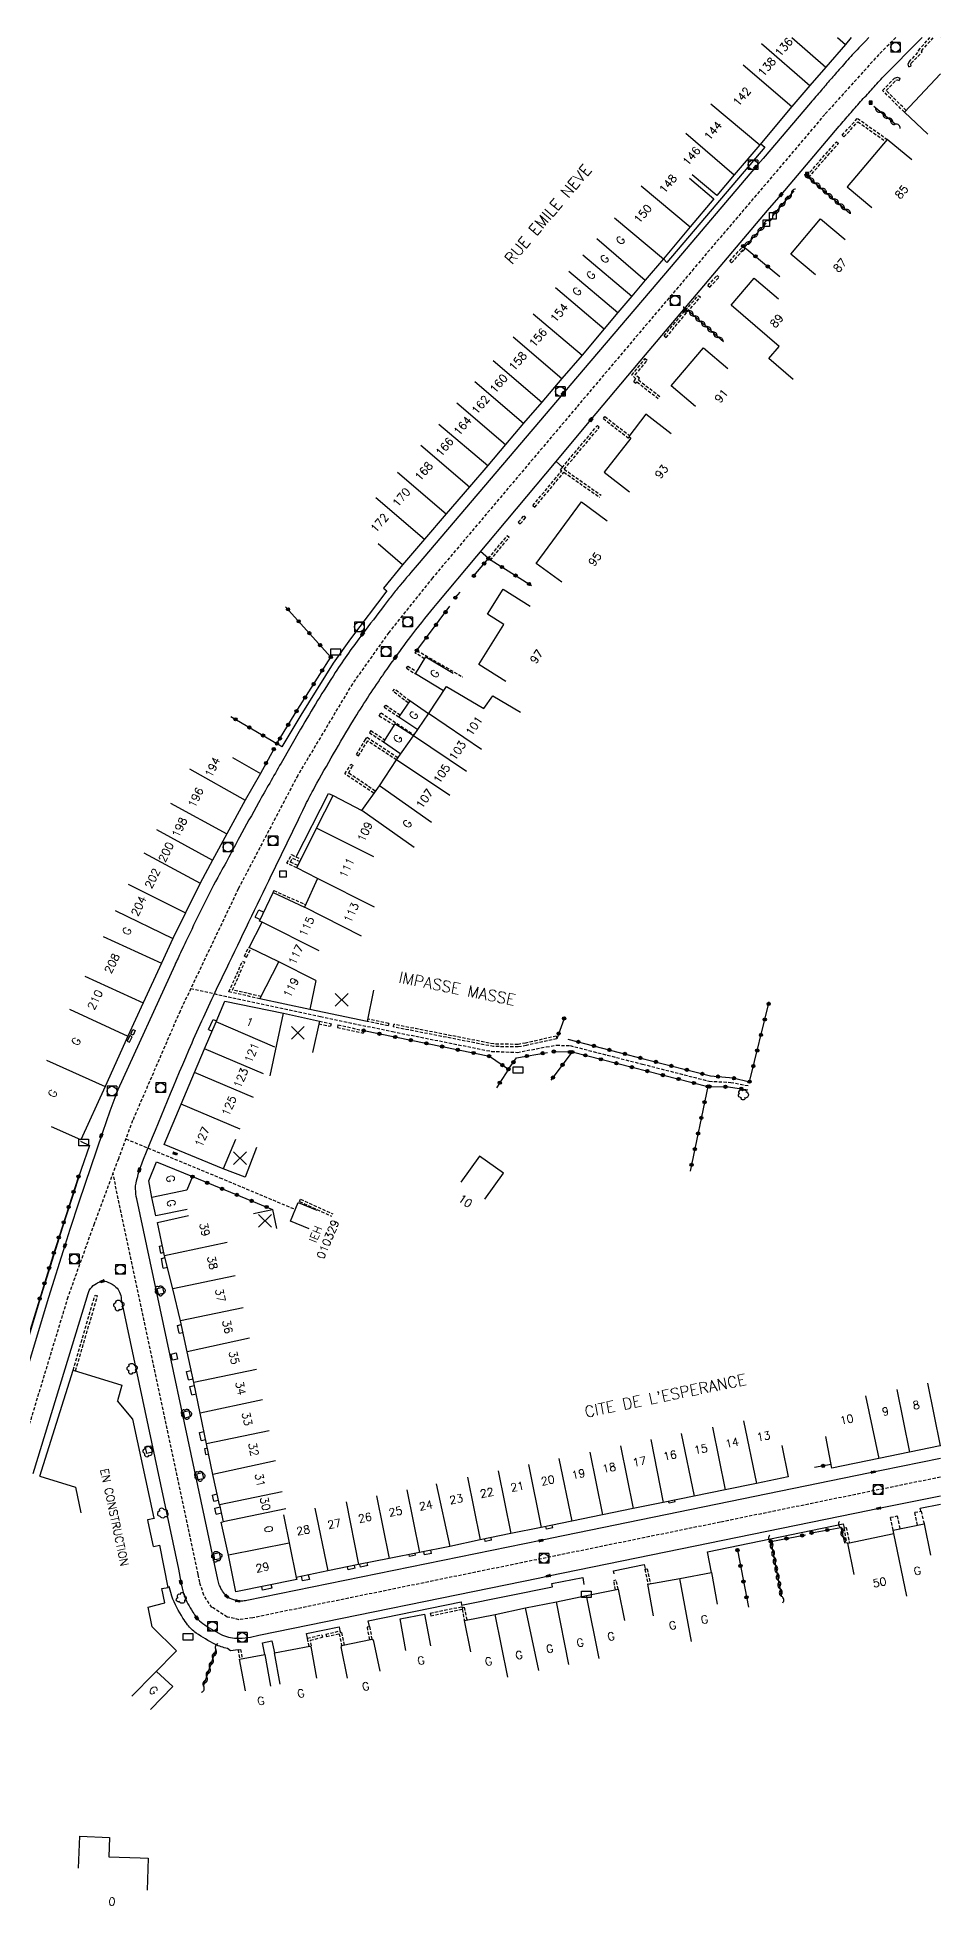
# Model space of a CAD drawing. Header units: millimetres. Extents: x 137000 to 138000, y 128000 to 129000.
# Drawn here: x 137858.9 to 138000, y 128708.1 to 129000 of the extents above; entities that cross this region are included whole.
import ezdxf
from ezdxf.enums import TextEntityAlignment as Align

# ---------------------------------------------------------------- set-up
doc = ezdxf.new("R2010")
doc.units = ezdxf.units.MM
doc.linetypes.add('DASHED', pattern=[0.75, 0.5, -0.25])
doc.layers.get('0').update_dxf_attribs({"linetype": 'CONTINUOUS'})
for name, color, linetype in [('w0001', 6, 'DASHED'), ('w0008', 7, 'CONTINUOUS'), ('w0100', 7, 'CONTINUOUS'), ('W0105', 7, 'CONTINUOUS'), ('W0112', 1, 'DASHED'), ('w0300', 7, 'CONTINUOUS'), ('w0310', 3, 'CONTINUOUS'), ('w0322', 7, 'CONTINUOUS'), ('W0330', 7, 'CONTINUOUS'), ('w0400', 7, 'CONTINUOUS'), ('w0420', 7, 'CONTINUOUS'), ('W0984', 7, 'CONTINUOUS'), ('w0989', 7, 'CONTINUOUS'), ('w0991', 7, 'CONTINUOUS'), ('W1102', 7, 'CONTINUOUS'), ('W1471', 7, 'CONTINUOUS')]:
    doc.layers.add(name, color=color, linetype=linetype)
doc.styles.get("Standard").update_dxf_attribs({"font": 'romans.shx', "width": 0.85})

# ---------------------------------------------------------------- blocks, each defined once
blk = doc.blocks.new('T1471')
at = {"color": 0, "linetype": 'Continuous', "flags": 128}
blk.add_lwpolyline([(-0.75, -0.5), (-0.75, 0.5), (0.75, 0.5), (0.75, -0.5), (-0.75, -0.5)], dxfattribs=at)
blk = doc.blocks.new('T400')
for p, q in [((-0.15, 0.3), (0.15, 0.3)), ((-0.15, -0.25), (-0.15, 0.3)), ((-0.15, 0.15), (0.15, 0.15)), ((-0.15, 0), (0.15, 0)), ((0.15, 0.3), (0.15, -0.25)), ((-0.15, -0.15), (0.15, -0.15)), ((-0.15, -0.25), (-0.15, -0.3)), ((-0.15, -0.3), (0.15, -0.3)), ((0.15, -0.3), (0.15, -0.25))]:
    blk.add_line(p, q)
blk = doc.blocks.new('T420')
for p, q in [((0.75, 0.75), (-0.75, 0.75)), ((-0.75, 0.75), (-0.75, -0.75)), ((0.75, 0.75), (0.75, -0.75)), ((0.75, -0.75), (-0.75, -0.75))]:
    blk.add_line(p, q)
blk.add_ellipse((0, 0), major_axis=(-0.53, 0.53), ratio=1, start_param=3.926991, end_param=10.210176)
blk = doc.blocks.new('T300')
for p, q in [((-0.8, 0.51), (-0.86, 0.34)), ((-0.86, 0.34), (-0.86, 0.17)), ((-0.86, 0.17), (-0.74, 0.06)), ((-0.69, 0.63), (-0.8, 0.51)), ((-0.8, -0.06), (-0.74, 0.06)), ((-0.74, 0.06), (-0.69, 0.11)), ((-0.57, 0.69), (-0.69, 0.63)), ((-0.46, 0.69), (-0.57, 0.69)), ((-0.29, 0.63), (-0.46, 0.69)), ((-0.29, 0.63), (-0.17, 0.74)), ((-0.23, 0.57), (-0.29, 0.63)), ((-0.17, 0.74), (-0.06, 0.8)), ((-0.06, 0.8), (0.06, 0.8)), ((0.06, 0.8), (0.23, 0.74)), ((0.23, 0.74), (0.34, 0.63)), ((0.34, 0.63), (0.4, 0.51)), ((0.46, 0.46), (0.34, 0.46)), ((0.4, 0.51), (0.4, 0.46)), ((0.57, 0.4), (0.46, 0.46)), ((0.57, 0.4), (0.69, 0.29)), ((0.69, 0.29), (0.74, 0.17)), ((0.74, 0.06), (0.69, -0.17)), ((0.74, 0.17), (0.74, 0.06)), ((-0.8, -0.17), (-0.8, -0.06)), ((-0.8, -0.23), (-0.8, -0.17)), ((-0.74, -0.34), (-0.8, -0.23)), ((-0.69, -0.4), (-0.74, -0.34)), ((-0.51, -0.46), (-0.69, -0.4)), ((-0.4, -0.46), (-0.51, -0.46)), ((-0.4, -0.46), (-0.34, -0.46)), ((-0.34, -0.46), (-0.34, -0.4)), ((-0.34, -0.51), (-0.34, -0.46)), ((-0.29, -0.63), (-0.34, -0.51)), ((-0.17, -0.74), (-0.29, -0.63)), ((-0.06, -0.8), (-0.17, -0.74)), ((0.06, -0.8), (-0.06, -0.8)), ((0.17, -0.74), (0.06, -0.8)), ((0.23, -0.69), (0.17, -0.74)), ((0.29, -0.46), (0.23, -0.46)), ((0.29, -0.63), (0.23, -0.69)), ((0.46, -0.4), (0.29, -0.46)), ((0.34, -0.51), (0.29, -0.63)), ((0.34, -0.51), (0.34, -0.46)), ((0.57, -0.34), (0.46, -0.4)), ((0.63, -0.29), (0.57, -0.34)), ((0.69, -0.17), (0.63, -0.29))]:
    blk.add_line(p, q)
blk = doc.blocks.new('t991o')
at = {"color": 0, "linetype": 'Continuous'}
for p, q in [((-1, 1), (1, -1)), ((-1, -1), (1, 1))]:
    blk.add_line(p, q, dxfattribs=at)
blk = doc.blocks.new('t322o')
at = {"color": 0, "linetype": 'Continuous'}
for radius in [0.25, 0.15]:
    blk.add_circle((0, 0), radius, dxfattribs=at)
blk = doc.blocks.new('t310o')
at = {"color": 0, "linetype": 'Continuous'}
for centre, start, end in [((-0.5, 0.38), 216.8699, 323.1304), ((0.5, -0.37), 36.8699, 143.1303)]:
    blk.add_arc(centre, 0.625, start, end, dxfattribs=at)
blk = doc.blocks.new('t330o')
at = {"color": 0, "linetype": 'Continuous'}
for p, q in [((0.25, -0.25), (-0.25, 0.25)), ((-0.25, -0.25), (0.25, 0.25)), ((-0.25, 0.25), (-0.25, -0.25)), ((0.25, 0.25), (-0.25, 0.25)), ((0.25, -0.25), (0.25, 0.25)), ((-0.25, -0.25), (0.25, -0.25)), ((-0.25, -0.25), (-0.25, -0.25))]:
    blk.add_line(p, q, dxfattribs=at)
blk = doc.blocks.new('t112o')
at = {"color": 0, "linetype": 'Continuous'}
for p, q in [((-0.5, 0.5), (0.5, 0.5)), ((-0.5, -0.5), (-0.5, 0.5)), ((0.5, 0.5), (0.5, -0.5)), ((0.5, -0.5), (-0.5, -0.5))]:
    blk.add_line(p, q, dxfattribs=at)

msp = doc.modelspace()

# ---------------------------------------------------------------- linework, layer by layer
at = {"layer": 'w0001'}
for points in [[(137993.04, 129000), (137990.39, 128997.38), (137981.93, 128987.99), (137961.48, 128963.92), (137943.13, 128942.22), (137920.65, 128915.59), (137913.81, 128907.04), (137908.13, 128899.05), (137899.59, 128884.74), (137890.3, 128867.01), (137881.2, 128847.91), (137873.79, 128830.79), (137871.56, 128824.81), (137867.78, 128814.69), (137863.67, 128803.21), (137857.25, 128782.05)], [(137882.87, 128851.42), (137903.13, 128847.06), (137914.38, 128844.71), (137929.86, 128841.62), (137933.91, 128841.46), (137938.43, 128842.32), (137940.04, 128842.58), (137942.14, 128842.52), (137953.45, 128839.62), (137963.87, 128836.96), (137967.25, 128836.77), (137970.05, 128836.25)], [(137872.73, 128827.95), (137887.4, 128821.88), (137899.23, 128816.92)], [(138000, 128775.09), (137965.61, 128768.06), (137892.56, 128753.12), (137890.43, 128752.82), (137888.57, 128753.24), (137886.19, 128754.75), (137884.93, 128756.65), (137884.27, 128758.65), (137884.02, 128759.91), (137870.72, 128822.55)]]:
    msp.add_lwpolyline(points, dxfattribs=at)
at = {"layer": 'w0008'}
for points in [[(137988.83, 129000), (137988.29, 128999.46, 0.004313), (137986.24, 128997.31, 0.008995), (137985.28, 128996.25, 0.000073), (137983.57, 128994.29, 0.000085), (137982.09, 128992.6, 0.001758), (137981.35, 128991.74, 0.000791), (137979.71, 128989.82), (137972.29, 128981.12), (137971.13, 128979.75), (137957.96, 128964.25), (137942.1, 128945.64), (137941.08, 128944.42), (137918.26, 128917.6, 0.004393), (137915.61, 128914.46, 0.00905), (137914.37, 128912.91, 0.000866), (137913.11, 128911.27, 0.00032), (137909.71, 128906.83, 0.018732), (137905.46, 128900.8, 0.013308), (137900.04, 128891.96), (137896.98, 128886.65, 0.002454), (137893.45, 128880.43, 0.002883), (137890.51, 128875.1, -0.009952), (137887.08, 128868.8, 0.009011), (137882.12, 128858.79, 0.001853), (137881.39, 128857.26, 0.001317), (137880.38, 128855.1), (137871.5, 128835.63), (137870.22, 128832.26), (137869.07, 128828.95), (137865.39, 128818.07), (137863.99, 128813.78), (137863.21, 128811.27), (137860.64, 128803.15), (137856.23, 128788.44)], [(138000, 128778), (137990.8, 128776.12), (137939.28, 128765.56), (137937.56, 128765.2), (137891.64, 128755.84, -0.049262), (137890.81, 128755.71, -0.067636), (137890.2, 128755.75, -0.045638), (137889.02, 128756.13, -0.091124), (137888.49, 128756.47, -0.04759), (137888.14, 128756.87, -0.025214), (137887.59, 128757.72, -0.045694), (137887.33, 128758.29, -0.034513), (137887.1, 128759.1), (137874.44, 128818.58, -0.039005), (137874.25, 128820.13, -0.066831), (137874.34, 128821.04, -0.005415), (137874.67, 128822.44, -0.012048), (137874.85, 128823.07, -0.012095), (137874.91, 128823.24, -0.005361), (137875.05, 128823.63, -0.005474), (137882.58, 128841.81, -0.010818), (137886.69, 128850.87, -0.00122), (137900.81, 128880.14, -0.013097), (137902.21, 128882.83, -0.010469), (137908.3, 128893.34, -0.015493), (137912.78, 128900.22, -0.001308), (137913.11, 128900.7, -0.00025), (137914.86, 128903.17, -0.010986), (137917.59, 128906.87, -0.008391), (137921.36, 128911.57), (137939.95, 128933.79), (137945.4, 128940.29), (137953.92, 128950.46), (137973.01, 128973), (137975.1, 128975.44), (137984.16, 128986.16, -0.00191), (137985.84, 128988.08, -0.00191), (137987.54, 128990, -0.001877), (137989.22, 128991.86, -0.001877), (137990.91, 128993.71), (137997.14, 129000)], [(137865.66, 128827.59), (137867.04, 128826.89), (137865.77, 128823.18), (137864.26, 128818.45), (137862.85, 128814.15), (137862.06, 128811.63), (137859.5, 128803.5), (137855.08, 128788.79), (137850.92, 128775.35, -0.00769), (137850.12, 128773.02, -0.01872), (137849.76, 128772.14, -0.002584), (137847.58, 128767.34, -0.014019), (137847.18, 128766.53, -0.005636), (137845.75, 128763.89, -0.009734), (137844.88, 128762.42, -0.001457), (137844.69, 128762.11, -0.000724), (137844.3, 128761.48, -0.011853), (137843.98, 128760.99, -0.001088), (137840.01, 128755.28, -0.02592), (137838.07, 128752.78, -0.014687), (137834.2, 128748.56), (137825.73, 128740.14), (137821.46, 128735.89)], [(137858.27, 128775.67), (137866.7, 128803.27, -0.115851), (137867.21, 128804.55, -0.127342), (137868.16, 128805.37, -0.030678), (137868.7, 128805.6, -0.047008), (137869.07, 128805.69, -0.137939), (137869.93, 128805.57, -0.079568), (137871.18, 128804.79, -0.111238), (137871.76, 128804, -0.091283), (137872.02, 128802.87), (137880.94, 128760.72), (137881.34, 128758.69), (137881.44, 128758.21, 0.032503), (137881.9, 128756.48, 0.045029), (137882.42, 128755.31, 0.014984), (137883.18, 128754.02, 0.020252), (137883.81, 128753.11, 0.08148), (137884.74, 128752.23, 0.03197), (137887.53, 128750.57, 0.111111), (137890.05, 128749.93, 0.081798), (137893.49, 128750.4), (137937.41, 128759.38), (137938.76, 128759.66), (137988.95, 128769.94), (137990.39, 128770.22), (138000, 128772.18)], [(137890.26, 128748.12), (137889.07, 128747.95), (137888.6, 128748.33, -0.074981), (137886.72, 128748.97, -0.03197), (137883.72, 128750.74, -0.08148), (137882.37, 128752.03, -0.020252), (137881.66, 128753.06, -0.046058), (137879.9, 128756.48), (137879.49, 128757.99)]]:
    msp.add_lwpolyline(points, format="xyb", dxfattribs=at)
for points in [[(137971.93, 128983.42), (137972.59, 128982.88), (137957.27, 128964.87), (137956.74, 128965.43)], [(137939.95, 128933.79), (137940.97, 128932.9)], [(137929.38, 128918.62), (137928.16, 128919.69)], [(137915.94, 128917.63), (137913.01, 128913.96), (137913.49, 128913.56), (137907.81, 128906.09), (137905.15, 128902.26), (137900.06, 128894.16), (137897.09, 128889.17), (137896.34, 128889.71)], [(137899.36, 128871.99), (137904.42, 128881.93), (137905.1, 128881.57)], [(137996.95, 128769.81), (137996.85, 128770.24), (138000, 128770.86)], [(137964.24, 128760.17), (137963.59, 128763.4), (137984.83, 128767.8), (137984.98, 128767.19)], [(137910.79, 128751.76), (137910.6, 128752.63), (137925.11, 128755.59), (137925.18, 128755.08), (137939.41, 128757.97), (137939.29, 128758.48), (137944.12, 128759.43), (137944.31, 128758.33)], [(137949.02, 128759.97), (137948.93, 128760.44), (137953.74, 128761.42), (137953.88, 128760.81)], [(137901.09, 128749.93), (137900.94, 128750.64), (137906.05, 128751.69), (137906.19, 128751.06)], [(137894.43, 128747.37), (137894.08, 128749.23), (137895.55, 128749.53), (137895.95, 128747.66)]]:
    msp.add_lwpolyline(points, dxfattribs=at)
for points in [[(137877.63, 128804.59), (137878.46, 128804.77), (137878.67, 128803.79), (137877.84, 128803.61)], [(137879.79, 128794.33), (137880.62, 128794.51), (137880.83, 128793.53), (137880, 128793.36)], [(137881.74, 128785.31), (137882.57, 128785.48), (137882.78, 128784.5), (137881.95, 128784.33)], [(137875.81, 128779.78), (137876.64, 128779.96), (137876.85, 128778.98), (137876.01, 128778.8)], [(137883.82, 128775.63), (137884.66, 128775.81), (137884.86, 128774.83), (137884.03, 128774.66)], [(137886.47, 128763.13), (137887.3, 128763.31), (137887.52, 128762.33), (137886.66, 128762.17)]]:
    msp.add_lwpolyline(points, close=True, dxfattribs=at)
at = {"layer": 'w0100'}
for p, q in [((137902.69, 128868.65), (137899.44, 128870.27)), ((137901.47, 128848.17), (137893.69, 128849.82)), ((137911.45, 128851.17), (137910.42, 128846.28)), ((137897.35, 128847.57), (137902.97, 128846.32)), ((137910.42, 128846.28), (137901.47, 128848.17)), ((137902.97, 128846.32), (137901.9, 128841.44)), ((137887.96, 128823.24), (137878.72, 128827.07)), ((137893.17, 128826.61), (137891.39, 128821.94)), ((137876.3, 128821.39), (137877.54, 128824.36)), ((137877.54, 128824.36), (137883.14, 128822.04)), ((137891.39, 128821.94), (137887.96, 128823.24)), ((137928.01, 128825.25), (137925.09, 128821.19)), ((137876.81, 128818.81), (137876.3, 128821.39)), ((137883.14, 128822.04), (137882.26, 128819.92)), ((137891.39, 128821.94), (137891.39, 128821.94)), ((137877.4, 128815.91), (137876.81, 128818.81)), ((137898.48, 128815.1), (137899.68, 128818.01)), ((137899.68, 128818.01), (137902.59, 128816.8)), ((137882.3, 128816.9), (137877.4, 128815.91)), ((137877.66, 128814.89), (137882.54, 128815.95)), ((137878.79, 128809.68), (137877.66, 128814.89)), ((137892.7, 128816.31), (137895.64, 128816.92)), ((137895.64, 128816.92), (137896.26, 128813.96)), ((137901.38, 128813.9), (137898.48, 128815.1)), ((137880.05, 128804.5), (137878.79, 128809.68)), ((137881.27, 128799.5), (137880.05, 128804.5)), ((137882.29, 128794.67), (137881.27, 128799.5)), ((137883.34, 128789.89), (137882.29, 128794.67)), ((137859.3, 128775.24), (137864.5, 128791.83)), ((137864.5, 128791.83), (137872.12, 128789.46)), ((137872.12, 128789.46), (137871.43, 128786.99)), ((137884.34, 128785.09), (137883.34, 128789.89)), ((137873.84, 128784.16), (137871.43, 128786.99)), ((137885.36, 128780.32), (137884.34, 128785.09)), ((137886.35, 128775.53), (137885.36, 128780.32)), ((137864.86, 128773.55), (137865.69, 128769.54)), ((137887.38, 128770.76), (137886.35, 128775.53)), ((137876.18, 128768.46), (137877.14, 128768.66)), ((137876.24, 128768.12), (137876.18, 128768.46)), ((137877.06, 128764.28), (137876.24, 128768.12)), ((137877.14, 128768.66), (137877.14, 128768.65)), ((137887.63, 128768.04), (137887.96, 128768.11)), ((137888.79, 128762.9), (137887.63, 128768.04)), ((137877.06, 128764.28), (137878.02, 128764.47)), ((137879.34, 128757.87), (137878.02, 128764.47)), ((137928.11, 128765.3), (137923.33, 128764.28)), ((137889.91, 128757.18), (137888.79, 128762.9)), ((137913.85, 128762.37), (137909.09, 128761.43)), ((137918.64, 128763.33), (137913.85, 128762.37)), ((137923.33, 128764.28), (137918.64, 128763.33)), ((137899.43, 128759.12), (137889.91, 128757.18)), ((137904.28, 128760.44), (137899.37, 128759.43)), ((137899.37, 128759.43), (137899.43, 128759.12)), ((137909.09, 128761.43), (137904.28, 128760.44)), ((137878.37, 128757.68), (137879.34, 128757.87)), ((137878.82, 128755.44), (137878.37, 128757.68)), ((137876.24, 128754.8), (137878.82, 128755.44)), ((137876.83, 128751.72), (137876.24, 128754.8)), ((137915.57, 128752.95), (137919.39, 128753.67)), ((137916.5, 128748.03), (137915.57, 128752.95)), ((137919.39, 128753.67), (137920.32, 128748.76)), ((137925.63, 128752.68), (137930.42, 128753.65)), ((137880.65, 128747.97), (137876.83, 128751.72)), ((137926.63, 128747.78), (137925.63, 128752.68)), ((137873.65, 128740.85), (137880.65, 128747.97)), ((137890.51, 128746.65), (137894.43, 128747.37)), ((137894.43, 128747.37), (137895.34, 128742.45)), ((137895.95, 128747.66), (137901.48, 128748.67)), ((137896.85, 128742.74), (137895.95, 128747.66)), ((137901.48, 128748.67), (137901.49, 128748.6)), ((137901.63, 128748.63), (137902.54, 128743.71)), ((137907.37, 128743.7), (137906.35, 128748.59)), ((137906.44, 128748.77), (137911.23, 128749.77)), ((137906.47, 128748.62), (137906.44, 128748.77)), ((137911.23, 128749.77), (137911.26, 128749.66)), ((137911.4, 128749.69), (137912.42, 128744.8)), ((137880.09, 128742.36), (137877.51, 128744.75)), ((137891.42, 128741.73), (137890.51, 128746.65)), ((137876.57, 128738.8), (137880.09, 128742.36)), ((137865.36, 128713.98), (137865.56, 128718.98)), ((137865.56, 128718.98), (137870.16, 128718.79)), ((137870.16, 128718.79), (137870.06, 128715.78)), ((137870.06, 128715.78), (137874.98, 128715.61)), ((137874.98, 128715.61), (137876.21, 128715.57)), ((137876.21, 128715.57), (137876.04, 128710.57))]:
    msp.add_line(p, q, dxfattribs=at)
for points in [[(137986.08, 129000), (137985.15, 128998.92), (137982.1, 128995.4), (137979.61, 128992.53), (137976.8, 128989.25), (137971.79, 128983.23), (137967.79, 128978.59), (137965.05, 128975.33), (137961.22, 128978.54)], [(137998.04, 128984.94), (137994.39, 128988.36), (138000, 128994.35)], [(137995.53, 128980.89), (137991.7, 128984.11), (137986.91, 128978.41), (137985.46, 128976.68), (137989.29, 128973.47)], [(137960.78, 128978.03), (137964.61, 128974.81), (137960.91, 128970.42), (137956.74, 128965.43), (137953.9, 128962.11), (137951.79, 128959.62), (137949.59, 128957.03), (137947.47, 128954.52), (137944.02, 128950.41), (137940.87, 128946.74), (137937.72, 128943.06), (137934.86, 128939.74), (137932.05, 128936.44), (137929.27, 128933.15), (137926.42, 128929.83), (137922.77, 128925.59), (137919.4, 128921.64), (137915.94, 128917.63), (137912.16, 128920.9)], [(137980.47, 128962.96), (137976.65, 128966.19), (137981.28, 128971.67), (137985.1, 128968.45)], [(137976.99, 128946.6), (137973.2, 128949.86), (137974.83, 128951.76), (137967.31, 128958.21), (137970.93, 128962.43), (137974.72, 128959.18)], [(137961.72, 128942.36), (137957.92, 128945.6), (137962.99, 128951.55), (137966.79, 128948.31)], [(137957.93, 128938.09), (137953.99, 128941.16), (137951.3, 128937.7), (137951.64, 128937.44), (137947.49, 128932.11), (137951.44, 128929.04)], [(137940.87, 128914.9), (137936.84, 128917.86), (137943.92, 128927.48), (137947.94, 128924.52)], [(137932.12, 128899.42), (137927.88, 128902.06), (137931.77, 128908.31), (137929.22, 128909.92), (137931.67, 128913.83), (137935.9, 128911.18)], [(137922.39, 128897.97), (137918, 128900.6), (137919.6, 128903.27), (137923.89, 128900.7)], [(137917.67, 128890.9), (137920, 128894.37), (137917.09, 128896.36), (137915.4, 128893.87), (137918.34, 128891.9)], [(137920, 128894.37), (137922.82, 128898.61), (137928.65, 128895.17), (137930.08, 128897.15), (137934.39, 128894.62)], [(137899.44, 128870.27), (137902.52, 128876.47), (137905.1, 128881.57), (137909.61, 128879.25), (137912.34, 128883.12), (137915.02, 128887.14), (137917.67, 128890.9), (137914.76, 128892.81), (137912.98, 128889.98), (137915.68, 128888.08)], [(137889.41, 128887.51), (137893.76, 128885.05), (137891.38, 128880.84), (137888.51, 128875.58), (137886.28, 128871.48), (137884.33, 128867.88), (137882.03, 128863.28), (137880.05, 128859.23), (137878.3, 128855.4), (137875.43, 128849.2), (137873.02, 128844.01), (137869.48, 128836.15), (137865.69, 128827.77), (137861.13, 128829.83)], [(137902.69, 128868.65), (137900.64, 128864.12)], [(137893.69, 128849.82), (137896.65, 128855.63), (137892, 128857.82), (137894.02, 128861.81), (137893.64, 128861.97), (137895.76, 128866.43), (137900.64, 128864.12)], [(137878.72, 128827.07), (137881.37, 128833.36), (137883.45, 128838.3), (137885.04, 128842.03), (137886.82, 128846.21), (137888.18, 128849.48), (137897.35, 128847.57)], [(137928.8, 128818.53), (137931.72, 128822.59), (137928.01, 128825.25)], [(137877.14, 128768.66), (137873.84, 128784.16)], [(137975.22, 128780.02), (137976.22, 128775.13), (137971.27, 128774.11), (137966.39, 128773.12), (137961.51, 128772.11), (137956.71, 128771.14), (137952.02, 128770.19), (137947.2, 128769.21), (137942.43, 128768.22), (137937.64, 128767.25), (137932.91, 128766.27), (137928.11, 128765.3)], [(138000, 128779.98), (137999.99, 128779.98), (137995.19, 128779.01), (137990.39, 128777.99), (137983.06, 128776.52), (137982.08, 128781.42)], [(137859.3, 128775.24), (137864.86, 128773.55)], [(137887.38, 128770.76), (137887.96, 128768.11)], [(137986.55, 128759.88), (137985.52, 128764.77), (137992.72, 128766.29), (137992.61, 128766.82), (137997.45, 128767.81), (137998.45, 128762.91)], [(137955.19, 128753.43), (137954.29, 128758.35), (137959.29, 128759.26), (137964.24, 128760.17), (137965.14, 128755.25)], [(137930.42, 128753.65), (137935.17, 128754.66), (137940.01, 128755.63), (137944.7, 128756.58), (137949.65, 128757.58), (137950.64, 128752.68)], [(137901.63, 128748.63), (137901.49, 128748.6)], [(137906.35, 128748.59), (137906.47, 128748.62)], [(137911.4, 128749.69), (137911.26, 128749.66)]]:
    msp.add_lwpolyline(points, dxfattribs=at)
for points in [[(137873.72, 128843.91), (137873.38, 128844.08), (137872.95, 128843.21), (137873.29, 128843.05), (137873.29, 128843.05)], [(137873.52, 128844.29), (137873.84, 128845.02), (137874.21, 128844.87), (137873.89, 128844.13)]]:
    msp.add_lwpolyline(points, close=True, dxfattribs=at)
at = {"layer": 'W0105'}
for points in [[(137892.94, 128862.6), (137893.5, 128863.75)], [(137893.5, 128863.75), (137894.3, 128863.36)], [(137892.94, 128862.6), (137893.76, 128862.21)], [(137885.67, 128845.01), (137886.36, 128846.61)], [(137886.36, 128846.61), (137886.9, 128846.39)], [(137885.67, 128845.01), (137886.21, 128844.78)], [(137877.97, 128811.2), (137878.43, 128811.3)], [(137878.18, 128810.11), (137877.97, 128811.2)], [(137878.18, 128810.11), (137878.67, 128810.22)], [(137878.28, 128809.25), (137878.86, 128809.39)], [(137878.58, 128807.76), (137878.28, 128809.25)], [(137878.58, 128807.76), (137879.22, 128807.92)], [(137880.81, 128798.81), (137881.39, 128798.93)], [(137881.05, 128797.59), (137880.81, 128798.81)], [(137881.05, 128797.59), (137881.65, 128797.71)], [(137882.23, 128791.62), (137882.92, 128791.77)], [(137882.53, 128790.32), (137882.23, 128791.62)], [(137882.53, 128790.32), (137883.21, 128790.47)], [(137882.73, 128789.24), (137883.44, 128789.39)], [(137883.04, 128787.96), (137882.73, 128789.24)], [(137883.04, 128787.96), (137883.71, 128788.1)], [(137884.23, 128782.08), (137884.95, 128782.23)], [(137884.52, 128780.81), (137884.23, 128782.08)], [(137884.52, 128780.81), (137885.22, 128780.96)], [(137885.06, 128779.58), (137885.49, 128779.67)], [(137885.24, 128778.62), (137885.06, 128779.58)], [(137885.24, 128778.62), (137885.69, 128778.71)], [(137886.28, 128772.3), (137887.02, 128772.46)], [(137886.49, 128771.32), (137886.28, 128772.3)], [(137886.49, 128771.32), (137887.23, 128771.48)], [(137886.66, 128770.27), (137887.45, 128770.44)], [(137886.86, 128769.33), (137886.66, 128770.27)], [(137957.6, 128771.02), (137957.54, 128771.31)], [(137958.54, 128771.22), (137957.6, 128771.02)], [(137958.54, 128771.22), (137958.48, 128771.5)], [(137886.86, 128769.33), (137887.66, 128769.5)], [(137938.44, 128766.97), (137938.35, 128767.39)], [(137939.45, 128767.18), (137939.36, 128767.6)], [(137928.9, 128765.06), (137928.82, 128765.45)], [(137929.88, 128765.26), (137928.9, 128765.06)], [(137929.88, 128765.26), (137929.8, 128765.64)], [(137939.45, 128767.18), (137938.44, 128766.97)], [(137910.54, 128761.28), (137910.45, 128761.7)], [(137917.06, 128762.7), (137917, 128763)], [(137917.98, 128762.88), (137917.06, 128762.7)], [(137917.98, 128762.88), (137917.92, 128763.19)], [(137919.38, 128762.96), (137919.28, 128763.46)], [(137920.47, 128763.17), (137919.38, 128762.96)], [(137920.47, 128763.17), (137920.37, 128763.68)], [(137900.32, 128758.88), (137900.18, 128759.6)], [(137901.23, 128759.81), (137901.42, 128759.11), (137900.32, 128758.88)], [(137907.46, 128760.6), (137907.36, 128761.07)], [(137908.56, 128760.87), (137907.46, 128760.6)], [(137908.56, 128760.87), (137908.47, 128761.3)], [(137909.38, 128761.05), (137909.29, 128761.47)], [(137910.54, 128761.28), (137909.38, 128761.05)], [(137894.1, 128757.43), (137893.98, 128758.01)], [(137895.57, 128757.76), (137894.1, 128757.43)], [(137895.57, 128757.76), (137895.46, 128758.31)]]:
    msp.add_lwpolyline(points, dxfattribs=at)
at = {"layer": 'W0112'}
for points in [[(137995.06, 128995.46), (137994.96, 128995.84), (137995.11, 128996.21), (137996.65, 128997.84), (137996.56, 128998), (137998.37, 129000)], [(137995.44, 128995.57), (137995.38, 128995.82), (137995.45, 128995.99), (137997.15, 128997.77), (137997.05, 128997.95), (137998.91, 129000)], [(137995.06, 128995.46), (137995.44, 128995.57)], [(137994.37, 128988.36), (137990.96, 128991.74), (137992.85, 128993.69), (137993.31, 128993.81), (137993.69, 128993.68)], [(137994.65, 128988.64), (137991.52, 128991.74), (137993.06, 128993.33), (137993.3, 128993.39), (137993.57, 128993.3)], [(137993.69, 128993.68), (137993.57, 128993.3)], [(137984.65, 128984.76), (137987.05, 128987.39), (137991.68, 128984.11)], [(137984.94, 128984.49), (137987.11, 128986.86), (137991.45, 128983.78)], [(137979.12, 128978.43), (137983.76, 128983.73)], [(137979.42, 128978.16), (137984.06, 128983.47)], [(137983.76, 128983.73), (137984.06, 128983.47)], [(137984.65, 128984.76), (137984.94, 128984.49)], [(137979.12, 128978.43), (137979.42, 128978.16)], [(137967.08, 128965.07), (137969.17, 128967.43)], [(137967.38, 128964.8), (137969.47, 128967.16)], [(137969.17, 128967.43), (137969.47, 128967.16)], [(137967.08, 128965.07), (137967.38, 128964.8)], [(137963.66, 128961.26), (137965.1, 128962.83)], [(137963.66, 128961.26), (137963.96, 128960.99)], [(137963.96, 128960.99), (137965.39, 128962.56)], [(137965.1, 128962.83), (137965.39, 128962.56)], [(137956.84, 128953.41), (137960.13, 128957.4), (137962.23, 128959.73)], [(137957.14, 128953.15), (137960.44, 128957.14), (137962.53, 128959.46)], [(137962.23, 128959.73), (137962.53, 128959.46)], [(137956.84, 128953.41), (137957.14, 128953.15)], [(137952.1, 128946.23), (137952.44, 128946.71), (137951.77, 128947.27), (137953.9, 128949.85)], [(137952.81, 128946.54), (137952.98, 128946.79), (137952.33, 128947.32), (137954.21, 128949.59)], [(137953.9, 128949.85), (137954.21, 128949.59)], [(137952.1, 128946.23), (137952.42, 128946)], [(137952.42, 128946), (137952.58, 128946.22)], [(137952.58, 128946.22), (137956.06, 128943.5)], [(137952.81, 128946.54), (137956.33, 128943.8)], [(137947.35, 128940.49), (137947.59, 128940.8)], [(137947.35, 128940.49), (137951.5, 128937.25)], [(137947.59, 128940.8), (137951.4, 128937.84)], [(137940.88, 128932.8), (137946.41, 128939.38)], [(137941.21, 128932.57), (137946.71, 128939.12)], [(137946.41, 128939.38), (137946.71, 128939.12)], [(137936.3, 128926.9), (137940.86, 128932.33)], [(137936.61, 128926.64), (137941.19, 128932.1)], [(137940.65, 128932.48), (137940.88, 128932.8)], [(137940.65, 128932.48), (137940.86, 128932.33)], [(137941.19, 128932.1), (137946.78, 128928.18)], [(137941.21, 128932.57), (137947.01, 128928.5)], [(137934.05, 128924.3), (137934.9, 128925.3)], [(137934.36, 128924.04), (137935.21, 128925.04)], [(137934.9, 128925.3), (137935.21, 128925.04)], [(137936.3, 128926.9), (137936.61, 128926.64)], [(137929.38, 128918.62), (137932.33, 128922.19)], [(137932.33, 128922.19), (137932.64, 128921.94)], [(137934.05, 128924.3), (137934.36, 128924.04)], [(137929.69, 128918.36), (137932.64, 128921.94)], [(137929.38, 128918.62), (137929.69, 128918.36)], [(137916.58, 128901.47), (137916.79, 128901.81)], [(137916.79, 128901.81), (137918.21, 128900.94)], [(137919.42, 128902.97), (137917.96, 128903.82), (137918.2, 128904.24), (137925.38, 128900.11)], [(137916.58, 128901.47), (137918, 128900.6)], [(137914.47, 128897.9), (137914.72, 128898.22)], [(137916.84, 128896.05), (137914.47, 128897.9)], [(137917.09, 128896.36), (137914.72, 128898.22)], [(137912.33, 128894.05), (137912.6, 128894.52)], [(137912.33, 128894.05), (137914.63, 128892.61)], [(137912.6, 128894.52), (137917.77, 128891.05)], [(137913.11, 128895.4), (137913.33, 128895.73)], [(137913.11, 128895.4), (137915.4, 128893.87)], [(137913.33, 128895.73), (137915.62, 128894.2)], [(137908.77, 128888), (137910.19, 128890.33)], [(137909.11, 128887.79), (137910.52, 128890.11)], [(137910.19, 128890.33), (137910.41, 128890.66)], [(137915.25, 128887.48), (137910.41, 128890.66)], [(137915.03, 128887.14), (137910.52, 128890.11)], [(137911, 128891.73), (137910.78, 128891.4)], [(137910.78, 128891.4), (137912.98, 128889.98)], [(137911, 128891.73), (137913.2, 128890.31)], [(137908.77, 128888), (137909.11, 128887.79)], [(137911.49, 128881.95), (137906.97, 128884.98), (137907.9, 128886.49)], [(137911.71, 128882.28), (137907.51, 128885.1), (137908.24, 128886.29)], [(137907.9, 128886.49), (137908.24, 128886.29)], [(137899.44, 128870.27), (137897.91, 128871), (137898.62, 128872.36), (137900.08, 128871.64)], [(137899.61, 128870.63), (137898.46, 128871.18), (137898.79, 128871.82), (137899.9, 128871.28)], [(137895.86, 128866.76), (137895.72, 128866.45), (137895.76, 128866.43)], [(137895.86, 128866.76), (137900.82, 128864.52)], [(137891.25, 128856.49), (137891.89, 128857.86)], [(137891.89, 128857.86), (137892, 128857.82)], [(137893.69, 128849.82), (137888.85, 128850.93), (137890.95, 128855.69)], [(137893.87, 128850.19), (137889.41, 128851.21), (137891.31, 128855.53)], [(137890.95, 128855.69), (137891.31, 128855.53)], [(137891.25, 128856.49), (137891.61, 128856.33)], [(137891.61, 128856.33), (137892.25, 128857.69)], [(137902.97, 128846.32), (137904.81, 128845.92)], [(137913.71, 128845.6), (137910.42, 128846.28)], [(137913.8, 128845.99), (137910.5, 128846.67)], [(137902.89, 128845.93), (137904.73, 128845.53)], [(137904.81, 128845.92), (137904.73, 128845.53)], [(137905.88, 128845.75), (137905.79, 128845.36)], [(137905.79, 128845.36), (137909.82, 128844.48)], [(137905.88, 128845.75), (137909.9, 128844.87)], [(137909.9, 128844.87), (137909.82, 128844.48)], [(137913.8, 128845.99), (137913.71, 128845.6)], [(137914.53, 128845.43), (137914.6, 128845.83)], [(137940.06, 128843.6), (137935.28, 128842.53), (137934.04, 128842.3), (137930.18, 128842.37), (137914.53, 128845.43)], [(137939.97, 128843.99), (137935.2, 128842.92), (137934.01, 128842.7), (137930.22, 128842.77), (137914.6, 128845.83)], [(137939.97, 128843.99), (137940.06, 128843.6)], [(137899.86, 128818.17), (137900.03, 128818.53)], [(137899.86, 128818.17), (137904.89, 128815.88)], [(137900.03, 128818.53), (137905.06, 128816.24)], [(137864.5, 128791.83), (137867.92, 128803.54)], [(137864.89, 128791.72), (137868.31, 128803.42)], [(137867.92, 128803.54), (137868.31, 128803.42)], [(137992.61, 128766.82), (137992.18, 128768.82), (137993.27, 128769.03), (137993.67, 128767.04)], [(137996.45, 128767.61), (137995.99, 128769.6), (137996.98, 128769.79), (137997.45, 128767.81)], [(137984.9, 128767.15), (137985.29, 128767.23)], [(137984.9, 128767.15), (137985.37, 128764.79)], [(137985.29, 128767.23), (137985.77, 128764.87)], [(137948.96, 128758.95), (137949.35, 128759.03)], [(137949.26, 128757.5), (137948.96, 128758.95)], [(137949.65, 128757.58), (137949.35, 128759.03)], [(137953.82, 128760.68), (137954.21, 128760.76)], [(137953.82, 128760.68), (137954.29, 128758.35)], [(137954.21, 128760.76), (137954.69, 128758.43)], [(137920.29, 128753.85), (137925.24, 128754.86)], [(137920.29, 128753.85), (137920.37, 128753.45)], [(137920.37, 128753.45), (137925.32, 128754.47)], [(137925.24, 128754.86), (137925.32, 128754.47)], [(137925.26, 128754.46), (137925.63, 128752.68)], [(137925.28, 128754.69), (137925.61, 128754.76)], [(137925.61, 128754.76), (137926.03, 128752.76)], [(137901.36, 128748.65), (137901.09, 128749.93), (137903.38, 128750.47)], [(137901.75, 128748.74), (137901.56, 128749.63), (137903.47, 128750.08)], [(137903.38, 128750.47), (137903.47, 128750.08)], [(137903.97, 128750.58), (137906.19, 128751.06)], [(137903.97, 128750.58), (137904.06, 128750.19)], [(137904.06, 128750.19), (137906.05, 128750.62)], [(137906.05, 128750.62), (137906.44, 128748.77)], [(137906.19, 128751.06), (137906.25, 128750.78)], [(137906.42, 128750.81), (137906.25, 128750.78)], [(137906.42, 128750.81), (137906.83, 128748.85)], [(137910.46, 128751.71), (137910.85, 128751.78)], [(137910.84, 128749.7), (137910.46, 128751.71)], [(137911.23, 128749.77), (137910.85, 128751.78)], [(137890.26, 128748.12), (137890.65, 128748.19)], [(137890.26, 128748.12), (137890.51, 128746.65)], [(137890.65, 128748.19), (137890.91, 128746.71)]]:
    msp.add_lwpolyline(points, dxfattribs=at)
at = {"layer": 'w0310'}
for points in [[(138000, 129000.04), (138000.04, 129000)], [(137992.96, 128986.46), (137989.59, 128989.23)], [(137979.54, 128978.07), (137985.87, 128972.55)], [(137973.82, 128972.16), (137977.17, 128976.09)], [(137969.45, 128967.34), (137972.79, 128971.01)], [(137960.62, 128957.34), (137966.11, 128952.45)], [(137973.5, 128765.05), (137975.19, 128756.39)], [(137984.46, 128767.21), (137985.04, 128764.82)], [(137884.89, 128742.44), (137886.83, 128748.22)]]:
    msp.add_lwpolyline(points, dxfattribs=at)
at = {"layer": 'w0322'}
for points in [[(137969.17, 128967.43), (137974.9, 128962.7)], [(137927.1, 128915.91), (137929.38, 128918.62), (137936.11, 128914.4)], [(137924.22, 128912.51), (137924.96, 128913.35)], [(137889.13, 128893.93), (137896.34, 128889.71), (137899.61, 128895.1), (137904.75, 128903.23), (137897.69, 128911.09)], [(137918.2, 128904.24), (137923.37, 128911.17)], [(137895.84, 128888.84), (137893.76, 128885.05)], [(137941.81, 128843.52), (137953.82, 128840.42), (137964.07, 128837.79), (137967.61, 128837.46), (137970.19, 128836.88), (137973.23, 128849.34)], [(137941.21, 128846.76), (137940.06, 128843.6)], [(137909.9, 128844.87), (137929.54, 128840.86), (137932.51, 128838.82), (137933.78, 128840.61), (137938.62, 128841.45)], [(137942.48, 128841.52), (137939.16, 128837.12)], [(137939.59, 128841.58), (137942.48, 128841.52), (137963.68, 128836.13), (137966.89, 128836.08), (137969.9, 128835.61)], [(137932.51, 128838.82), (137930.64, 128835.91)], [(137963.68, 128836.13), (137960.92, 128822.91)], [(137865.34, 128822.05), (137861.31, 128809.63), (137857.57, 128797.42)], [(137883.14, 128822.04), (137895.64, 128816.92)], [(137982.95, 128777.08), (137980.35, 128776.61)], [(137973.5, 128765.05), (137978.9, 128766.06)], [(137979.87, 128766.39), (137984.46, 128767.21)], [(137968.29, 128763.69), (137970, 128754.76)]]:
    msp.add_lwpolyline(points, dxfattribs=at)
at = {"layer": 'W1102'}
for p, q in [((137972.05, 128999.08), (137979.61, 128992.53)), ((137976.8, 129000), (137982.1, 128995.4)), ((137983.91, 129000), (137985.15, 128998.92)), ((137969.2, 128995.74), (137976.8, 128989.25)), ((137964.11, 128989.64), (137971.79, 128983.23)), ((137960.21, 128985.1), (137967.79, 128978.59)), ((137953.26, 128976.86), (137960.91, 128970.42)), ((137949.09, 128971.87), (137956.74, 128965.43)), ((137944.16, 128966.08), (137951.79, 128959.62)), ((137946.3, 128968.61), (137953.9, 128962.11)), ((137941.97, 128963.5), (137949.59, 128957.03)), ((137939.84, 128960.97), (137947.47, 128954.52)), ((137936.37, 128956.85), (137944.02, 128950.41)), ((137933.27, 128953.24), (137940.87, 128946.74)), ((137930.13, 128949.57), (137937.72, 128943.06)), ((137927.28, 128946.27), (137934.86, 128939.74)), ((137924.43, 128942.92), (137932.05, 128936.44)), ((137921.63, 128939.61), (137929.27, 128933.15)), ((137918.83, 128936.33), (137926.42, 128929.83)), ((137915.19, 128932.11), (137922.77, 128925.59)), ((137911.8, 128928.14), (137919.4, 128921.64)), ((137928.3, 128888.8), (137920, 128894.38)), ((137925.97, 128885.33), (137917.67, 128890.9)), ((137923.34, 128881.58), (137915.02, 128887.14)), ((137882.68, 128885.78), (137891.38, 128880.84)), ((137920.51, 128877.36), (137912.34, 128883.12)), ((137879.73, 128880.37), (137888.51, 128875.58)), ((137917.78, 128873.48), (137909.61, 128879.25)), ((137877.5, 128876.27), (137886.28, 128871.48)), ((137911.48, 128872.01), (137902.52, 128876.47)), ((137875.54, 128872.65), (137884.33, 128867.88)), ((137873.08, 128867.74), (137882.03, 128863.28)), ((137911.61, 128864.14), (137902.69, 128868.65)), ((137909.56, 128859.61), (137900.64, 128864.12)), ((137871.07, 128863.62), (137880.05, 128859.23)), ((137902.95, 128857.3), (137894.02, 128861.81)), ((137869.21, 128859.58), (137878.3, 128855.4)), ((137902.42, 128852.68), (137896.65, 128855.63)), ((137866.35, 128853.39), (137875.43, 128849.2)), ((137902.42, 128852.68), (137901.47, 128848.17)), ((137863.95, 128848.23), (137873.02, 128844.01)), ((137896.02, 128842.28), (137886.82, 128846.21)), ((137895.3, 128837.78), (137897.35, 128847.57)), ((137894.24, 128838.13), (137885.04, 128842.03)), ((137860.36, 128840.26), (137869.48, 128836.15)), ((137892.67, 128834.42), (137883.45, 128838.3)), ((137890.59, 128829.48), (137881.37, 128833.36)), ((137889.87, 128827.86), (137887.96, 128823.24)), ((137882.26, 128819.92), (137876.81, 128818.81)), ((137888.57, 128811.75), (137878.79, 128809.68)), ((137889.84, 128806.54), (137880.05, 128804.5)), ((137891.06, 128801.57), (137881.27, 128799.5)), ((137892.06, 128796.8), (137882.29, 128794.67)), ((137893.13, 128791.93), (137883.34, 128789.89)), ((137993.21, 128788.81), (137995.19, 128779.01)), ((137997.98, 128789.77), (137999.99, 128779.98)), ((137894.11, 128787.18), (137884.34, 128785.09)), ((137988.32, 128787.78), (137990.39, 128777.99)), ((137895.15, 128782.35), (137885.36, 128780.32)), ((137964.39, 128782.92), (137966.39, 128773.12)), ((137969.26, 128783.91), (137971.27, 128774.11)), ((137950.02, 128779.98), (137952.02, 128770.19)), ((137954.75, 128780.95), (137956.71, 128771.14)), ((137959.48, 128781.9), (137961.51, 128772.11)), ((137896.13, 128777.64), (137886.35, 128775.53)), ((137935.65, 128777.05), (137937.64, 128767.25)), ((137940.41, 128778.02), (137942.43, 128768.22)), ((137945.21, 128779.01), (137947.2, 128769.21)), ((137921.24, 128774.06), (137923.33, 128764.28)), ((137926.14, 128775.11), (137928.11, 128765.3)), ((137930.89, 128776.06), (137932.91, 128766.27)), ((137897.17, 128772.8), (137887.38, 128770.76)), ((137907.14, 128771.24), (137909.09, 128761.43)), ((137911.89, 128772.18), (137913.85, 128762.37)), ((137916.66, 128773.13), (137918.64, 128763.33)), ((137897.75, 128770.15), (137887.96, 128768.11)), ((137897.35, 128769.22), (137899.37, 128759.43)), ((137902.27, 128770.24), (137904.28, 128760.44)), ((137898.27, 128764.76), (137888.79, 128762.9)), ((137994.78, 128756.5), (137992.72, 128766.29)), ((137961.09, 128749.43), (137959.29, 128759.26)), ((137946.69, 128746.78), (137944.7, 128756.58)), ((137932.41, 128743.85), (137930.42, 128753.65)), ((137937.26, 128744.88), (137935.17, 128754.66)), ((137941.96, 128745.82), (137940.01, 128755.63))]:
    msp.add_line(p, q, dxfattribs=at)

# ---------------------------------------------------------------- block references
at = {"layer": 'W0112'}
for p in [(137973.82, 128972.16), (137972.79, 128971.01), (137897.3, 128869.33)]:
    msp.add_blockref('t112o', p, dxfattribs=at)
at = {"layer": 'w0300'}
for p, rotation in [((137969.26, 128834.82), 351.1685130687864), ((137871.65, 128802.01), 101.3594803694493), ((137873.72, 128792.12), 101.3594803694493), ((137876.22, 128779.2), 101.3594803694493), ((137878.44, 128769.5), 192.8948306683437), ((137886.95, 128762.77), 101.0925586390804), ((137881.39, 128756.1), 288.6246436326651)]:
    msp.add_blockref('T300', p, dxfattribs=dict(at, rotation=rotation))
for p in [(137878.15, 128804.19), (137882.26, 128784.9), (137884.34, 128775.23)]:
    msp.add_blockref('T300', p, dxfattribs=at)
at = {"layer": 'w0310'}
for p, rotation in [((137990.64, 128988.37), 140.6003739944421), ((137991.8, 128987.41), 140.6003739944421), ((137992.96, 128986.46), 140.6003739944421), ((137979.54, 128978.07), 318.9215494907789), ((137980.49, 128977.24), 318.9215494907789), ((137975.77, 128974.44), 49.54937178634253), ((137976.74, 128975.58), 49.54937178634253), ((137981.43, 128976.42), 318.9215494907789), ((137982.37, 128975.6), 318.9215494907789), ((137983.31, 128974.78), 318.9215494907789), ((137984.26, 128973.96), 318.9215494907789), ((137973.82, 128972.16), 49.54937178634253), ((137974.79, 128973.3), 49.54937178634253), ((137985.2, 128973.14), 318.9215494907789), ((137970.46, 128968.45), 47.63931737167146), ((137971.47, 128969.56), 47.63931737167146), ((137972.48, 128970.67), 47.63931737167146), ((137969.45, 128967.34), 47.63931737167146), ((137960.62, 128957.34), 318.351161138718), ((137961.56, 128956.5), 318.351161138718), ((137962.49, 128955.67), 318.351161138718), ((137963.43, 128954.84), 318.351161138718), ((137964.36, 128954.01), 318.351161138718), ((137965.29, 128953.18), 318.351161138718), ((137984.46, 128767.21), 283.5941955700002), ((137973.5, 128765.05), 281.0673274054877), ((137973.74, 128763.82), 281.0673274054877), ((137984.82, 128765.75), 283.5941955700002), ((137973.98, 128762.6), 281.0673274054877), ((137974.22, 128761.37), 281.0673274054877), ((137974.46, 128760.14), 281.0673274054877), ((137974.7, 128758.92), 281.0673274054877), ((137974.94, 128757.69), 281.0673274054877), ((137975.18, 128756.46), 281.0673274054877), ((137886.32, 128746.71), 71.42681435614087), ((137886.8, 128748.13), 71.42681435614087), ((137885.37, 128743.87), 71.42681435614087), ((137885.85, 128745.29), 71.42681435614087), ((137884.89, 128742.44), 71.42681435614087)]:
    msp.add_blockref('t310o', p, dxfattribs=dict(at, rotation=rotation))
at = {"layer": 'w0322'}
for p, rotation in [((137969.17, 128967.43), 320.4398241199677), ((137971.1, 128965.84), 320.4398241199677), ((137973.03, 128964.24), 320.4398241199677), ((137927.1, 128915.91), 49.91480001458445), ((137928.71, 128917.83), 49.91480001458445), ((137929.38, 128918.62), 327.9275870061831), ((137931.5, 128917.29), 327.9275870061831), ((137933.62, 128915.96), 327.9275870061831), ((137935.73, 128914.63), 327.9275870061831), ((137898.07, 128910.67), 131.9128188504326), ((137922.69, 128910.25), 53.25171636371839), ((137924.22, 128912.51), 48.42863719562323), ((137899.74, 128908.81), 131.9128188504326), ((137921.19, 128908.25), 53.25171636371839), ((137901.41, 128906.95), 131.9128188504326), ((137903.08, 128905.09), 131.9128188504326), ((137918.2, 128904.24), 53.25171636371839), ((137919.7, 128906.25), 53.25171636371839), ((137904.75, 128903.23), 237.6774015986826), ((137902.07, 128899), 237.6774015986826), ((137903.41, 128901.12), 237.6774015986826), ((137900.74, 128896.89), 237.6774015986826), ((137889.87, 128893.5), 149.6341850354988), ((137898.11, 128892.64), 238.8208934272528), ((137899.41, 128894.77), 238.8208934272528), ((137892.03, 128892.23), 149.6341850354988), ((137894.18, 128890.97), 149.6341850354988), ((137896.34, 128889.71), 149.6341850354988), ((137896.82, 128890.5), 238.8208934272528), ((137895.84, 128888.84), 241.3005889786635), ((137894.64, 128886.65), 241.3005889786635), ((137973.16, 128849.03), 76.27747914686249), ((137941.21, 128846.76), 250.0531247038586), ((137972.56, 128846.6), 76.27747914686249), ((137909.9, 128844.87), 348.4706646614061), ((137912.35, 128844.37), 348.4706646614061), ((137914.8, 128843.87), 348.4706646614061), ((137917.25, 128843.37), 348.4706646614061), ((137940.36, 128844.41), 250.0531247038586), ((137943.44, 128843.1), 165.5182573021677), ((137971.97, 128844.17), 76.27747914686249), ((137919.7, 128842.87), 348.4706646614061), ((137922.15, 128842.37), 348.4706646614061), ((137924.6, 128841.87), 348.4706646614061), ((137927.05, 128841.37), 348.4706646614061), ((137929.5, 128840.87), 348.4706646614061), ((137935.4, 128840.89), 9.752704150593049), ((137937.86, 128841.32), 9.752704150593049), ((137939.59, 128841.58), 358.6760166889798), ((137942.09, 128841.52), 358.6760166889798), ((137942.48, 128841.52), 232.9251494576754), ((137944.53, 128840.99), 345.7308666520717), ((137945.86, 128842.47), 165.5182573021677), ((137946.95, 128840.38), 345.7308666520717), ((137948.28, 128841.85), 165.5182573021677), ((137950.7, 128841.22), 165.5182573021677), ((137953.12, 128840.6), 165.5182573021677), ((137971.38, 128841.74), 76.27747914686249), ((137931.56, 128839.47), 325.4091588411774), ((137932.51, 128838.82), 237.11089043009), ((137933.29, 128839.92), 54.96091970833321), ((137939.47, 128837.53), 232.9251494576754), ((137940.97, 128839.52), 232.9251494576754), ((137949.37, 128839.76), 345.7308666520717), ((137951.8, 128839.15), 345.7308666520717), ((137954.22, 128838.53), 345.7308666520717), ((137955.55, 128839.97), 165.6054624197911), ((137956.64, 128837.91), 345.7308666520717), ((137957.97, 128839.35), 165.6054624197911), ((137959.07, 128837.3), 345.7308666520717), ((137960.39, 128838.73), 165.6054624197911), ((137962.81, 128838.11), 165.6054624197911), ((137965.26, 128837.68), 174.6563932548255), ((137967.75, 128837.42), 167.4783697851061), ((137970.78, 128839.31), 76.27747914686249), ((137931.16, 128836.72), 237.11089043009), ((137961.49, 128836.68), 345.7308666520717), ((137963.68, 128836.13), 258.2207930092923), ((137963.92, 128836.12), 359.2357737453615), ((137966.42, 128836.09), 359.2357737453615), ((137968.89, 128835.77), 351.1685130687864), ((137970.19, 128836.88), 76.27747914686249), ((137963.16, 128833.68), 258.2207930092923), ((137962.14, 128828.78), 258.2207930092923), ((137962.65, 128831.23), 258.2207930092923), ((137961.63, 128826.34), 258.2207930092923), ((137961.12, 128823.89), 258.2207930092923), ((137864.57, 128819.67), 252.0294680552731), ((137865.34, 128822.05), 252.0294680552731), ((137883.14, 128822.04), 337.7374827047969), ((137885.45, 128821.09), 337.7374827047969), ((137887.77, 128820.14), 337.7374827047969), ((137863.79, 128817.29), 252.0294680552731), ((137890.08, 128819.2), 337.7374827047969), ((137892.39, 128818.25), 337.7374827047969), ((137894.71, 128817.3), 337.7374827047969), ((137863.02, 128814.91), 252.0294680552731), ((137862.25, 128812.53), 252.0294680552731), ((137861.48, 128810.16), 252.0294680552731), ((137860.01, 128805.38), 252.9679669346449), ((137860.74, 128807.77), 252.9679669346449), ((137859.27, 128802.99), 252.9679669346449), ((137981.69, 128776.85), 190.224498923545), ((137973.5, 128765.05), 10.56839590228496), ((137975.95, 128765.51), 10.56839590228496), ((137978.41, 128765.97), 10.56839590228496), ((137979.87, 128766.39), 10.06913267986741), ((137982.33, 128766.83), 10.06913267986741), ((137968.29, 128763.69), 280.830330261868), ((137968.76, 128761.23), 280.830330261868), ((137969.23, 128758.78), 280.830330261868), ((137969.7, 128756.32), 280.830330261868)]:
    msp.add_blockref('t322o', p, dxfattribs=dict(at, rotation=rotation))
at = {"layer": 'W0330'}
for p in [(137989.11, 128989.83), (137979.17, 128978.66), (137960.13, 128957.4)]:
    msp.add_blockref('t330o', p, dxfattribs=at)
at = {"layer": 'w0400'}
for p, rotation in [((137971.13, 128979.75), 319.9016901356524), ((137975.1, 128975.44), 139.5250338141849), ((137941.08, 128944.42), 320.1551123915177), ((137945.4, 128940.29), 140.0391203030651), ((137909.71, 128906.83), 322.5700535039948), ((137914.86, 128903.17), 144.850873839074), ((137868.88, 128828.47), 340.7468137119107), ((137880.43, 128825.65), 249.1880885487734), ((137874.85, 128823.07), 165.8641649615245), ((137863.21, 128811.27), 342.6197421823524), ((137869.07, 128805.69), 109.0940656340939), ((137989.5, 128775.89), 281.5770618177949), ((137990.39, 128770.22), 101.0263681688345), ((137937.56, 128765.2), 281.8863119813707), ((137881.34, 128758.69), 11.32972100958312), ((137938.76, 128759.66), 101.7052365926615), ((137888.49, 128756.47), 228.3080975797352), ((137890.2, 128755.75), 258.9730118165598), ((137883.81, 128753.11), 32.3715334858252)]:
    msp.add_blockref('T400', p, dxfattribs=dict(at, rotation=rotation))
at = {"layer": 'w0420'}
for p in [(137992.99, 128998.5), (137970.71, 128980.13), (137958.54, 128958.9), (137940.6, 128944.71), (137909.21, 128907.92), (137916.76, 128908.7), (137913.37, 128904.07), (137888.7, 128873.52), (137895.71, 128874.51), (137870.56, 128835.41), (137878.17, 128835.93), (137864.67, 128809.17), (137871.88, 128807.53), (137990.25, 128773.13), (137938.05, 128762.39), (137886.24, 128751.76), (137890.92, 128750.05)]:
    msp.add_blockref('T420', p, dxfattribs=at)
at = {"layer": 'w0991'}
for p in [(137906.46, 128849.67), (137899.62, 128844.5), (137890.56, 128824.93), (137894.48, 128815.14)]:
    msp.add_blockref('t991o', p, dxfattribs=at)
at = {"layer": 'W1471'}
for p in [(137905.51, 128904), (137934.01, 128838.72), (137866.15, 128827.38), (137944.68, 128756.8), (137882.43, 128750.14)]:
    msp.add_blockref('T1471', p, dxfattribs=at)

# ---------------------------------------------------------------- texts
at = {"layer": 'W0984'}
for s, rotation, p in [('IEH', 67.3848, (137902.38, 128813.06)), ('010329', 67.3848, (137904.3, 128812.26)), ('EN CONSTRUCTION', 282.0116, (137870.96, 128768.83))]:
    msp.add_text(s, height=1.25, rotation=rotation, dxfattribs=at).set_placement(p, align=Align.MIDDLE)
at = {"layer": 'w0989'}
for s, rotation, p in [('RUE EMILE NEVE', 49.7765, (137938.68, 128972.42)), ('IMPASSE MASSE', 348.7056, (137924.5, 128851.43)), ("CITE DE L'ESPERANCE", 11.558, (137957.04, 128787.83))]:
    msp.add_text(s, height=1.75, rotation=rotation, dxfattribs=at).set_placement(p, align=Align.MIDDLE)
at = {"layer": 'w0991'}
for s, rotation, p in [('136', 49.5968, (137975.54, 128998.52)), ('138', 49.5968, (137972.89, 128995.44)), ('142', 49.5968, (137968.98, 128990.79)), ('144', 49.5968, (137964.47, 128985.46)), ('146', 49.5968, (137961.11, 128981.51)), ('148', 49.5968, (137957.44, 128977.17)), ('85', 49.9855, (137993.94, 128975.89)), ('150', 49.5968, (137953.51, 128972.48)), ('G', 49.5968, (137950.01, 128968.33)), ('G', 49.5968, (137947.53, 128965.42)), ('G', 49.5968, (137945.38, 128962.88)), ('87', 49.8459, (137984.32, 128964.42)), ('G', 49.5968, (137943.22, 128960.33)), ('154', 49.5968, (137940.43, 128957.02)), ('156', 49.5968, (137937.13, 128953.13)), ('89', 49.36, (137974.43, 128955.76)), ('158', 49.5968, (137933.98, 128949.45)), ('160', 49.5968, (137930.98, 128945.96)), ('162', 49.5968, (137928.14, 128942.64)), ('91', 49.565, (137965.78, 128944.04)), ('164', 49.5968, (137925.34, 128939.35)), ('166', 49.5968, (137922.53, 128936.05)), ('168', 49.5968, (137919.28, 128932.26)), ('93', 52.0884, (137956.44, 128932.2)), ('170', 49.5968, (137915.77, 128928.17)), ('172', 49.5968, (137912.36, 128924.19)), ('95', 53.656, (137946.02, 128918.52)), ('97', 55.8752, (137936.89, 128903.29)), ('G', 55.5821, (137920.99, 128900.62)), ('G', 55.5821, (137917.7, 128894.12)), ('101', 55.8752, (137927.14, 128892.47)), ('G', 55.5821, (137915.22, 128890.44)), ('103', 55.8752, (137924.56, 128888.62)), ('194', 63.9602, (137886.28, 128886.02)), ('105', 55.8752, (137922.08, 128885)), ('196', 63.9602, (137883.66, 128881.29)), ('107', 55.8752, (137919.41, 128881.11)), ('198', 63.9602, (137881.11, 128876.61)), ('109', 64.6277, (137910.09, 128875.94)), ('G', 55.8752, (137916.7, 128877.16)), ('200', 63.9602, (137879.01, 128872.76)), ('202', 63.9602, (137876.89, 128868.65)), ('111', 64.6277, (137907.26, 128870.29)), ('204', 63.9602, (137874.75, 128864.33)), ('113', 64.6277, (137907.95, 128863.31)), ('G', 63.9602, (137872.89, 128860.39)), ('115', 64.6277, (137900.98, 128861.12)), ('117', 64.6277, (137899.3, 128856.73)), ('208', 63.9602, (137870.57, 128855.37)), ('119', 62.9338, (137898.56, 128851.58)), ('210', 63.9602, (137867.93, 128849.68)), ('1', 336.8279, (137892.07, 128846.21)), ('G', 63.9602, (137864.96, 128843.16)), ('121', 67.1563, (137892.38, 128841.41)), ('123', 67.1563, (137890.7, 128837.45)), ('G', 63.9602, (137861.3, 128835.04)), ('125', 67.1563, (137888.86, 128833.11)), ('127', 67.1563, (137884.66, 128828.27)), ('G', 282.3303, (137879.72, 128821.72)), ('G', 282.3303, (137879.83, 128817.91)), ('10', 324.2908, (137925.78, 128818.24)), ('39', 282.3303, (137885.06, 128813.78)), ('38', 282.3303, (137886.26, 128808.59)), ('37', 282.3303, (137887.5, 128803.5)), ('36', 282.3303, (137888.62, 128798.58)), ('35', 282.3303, (137889.65, 128793.77)), ('34', 282.3303, (137890.67, 128788.99)), ('33', 282.3303, (137891.68, 128784.2)), ('9', 11.3247, (137991.42, 128785.37)), ('8', 11.3247, (137996.22, 128786.36)), ('13', 11.3247, (137972.37, 128781.48)), ('10', 11.3247, (137985.35, 128784.12)), ('32', 282.3303, (137892.69, 128779.42)), ('16', 11.3247, (137957.74, 128778.49)), ('15', 11.3247, (137962.57, 128779.47)), ('14', 11.3247, (137967.45, 128780.48)), ('19', 11.3247, (137943.44, 128775.58)), ('18', 11.3247, (137948.24, 128776.56)), ('17', 11.3247, (137952.99, 128777.53)), ('31', 282.3303, (137893.71, 128774.64)), ('22', 11.3247, (137929.14, 128772.65)), ('21', 11.3247, (137933.9, 128773.62)), ('20', 11.3247, (137938.66, 128774.6)), ('30', 282.3303, (137894.51, 128770.93)), ('25', 11.3247, (137914.87, 128769.72)), ('24', 11.3247, (137919.61, 128770.67)), ('23', 11.3247, (137924.35, 128771.66)), ('0', 282.3303, (137895.05, 128766.96)), ('28', 11.3247, (137900.45, 128766.8)), ('27', 11.3247, (137905.31, 128767.8)), ('26', 11.3247, (137910.09, 128768.76)), ('29', 11.5638, (137894.09, 128760.99)), ('50', 11.5358, (137990.49, 128758.66)), ('G', 11.5358, (137996.4, 128760.45)), ('G', 11.5358, (137963.13, 128752.85)), ('G', 11.5358, (137943.72, 128749.24)), ('G', 11.5358, (137948.54, 128750.22)), ('G', 11.5358, (137958.16, 128751.94)), ('G', 11.5358, (137918.85, 128746.44)), ('G', 11.5358, (137929.39, 128746.3)), ('G', 11.5358, (137934.16, 128747.29)), ('G', 11.5358, (137938.96, 128748.28)), ('G', 315.2959, (137877.04, 128741.78)), ('G', 11.5358, (137900.08, 128741.3)), ('G', 11.5358, (137910.21, 128742.41)), ('G', 11.5358, (137893.84, 128740.14)), ('0', 357.9102, (137870.57, 128708.77))]:
    msp.add_text(s, height=1.25, rotation=rotation, dxfattribs=at).set_placement(p, align=Align.MIDDLE)

doc.saveas('drawing.dxf')
